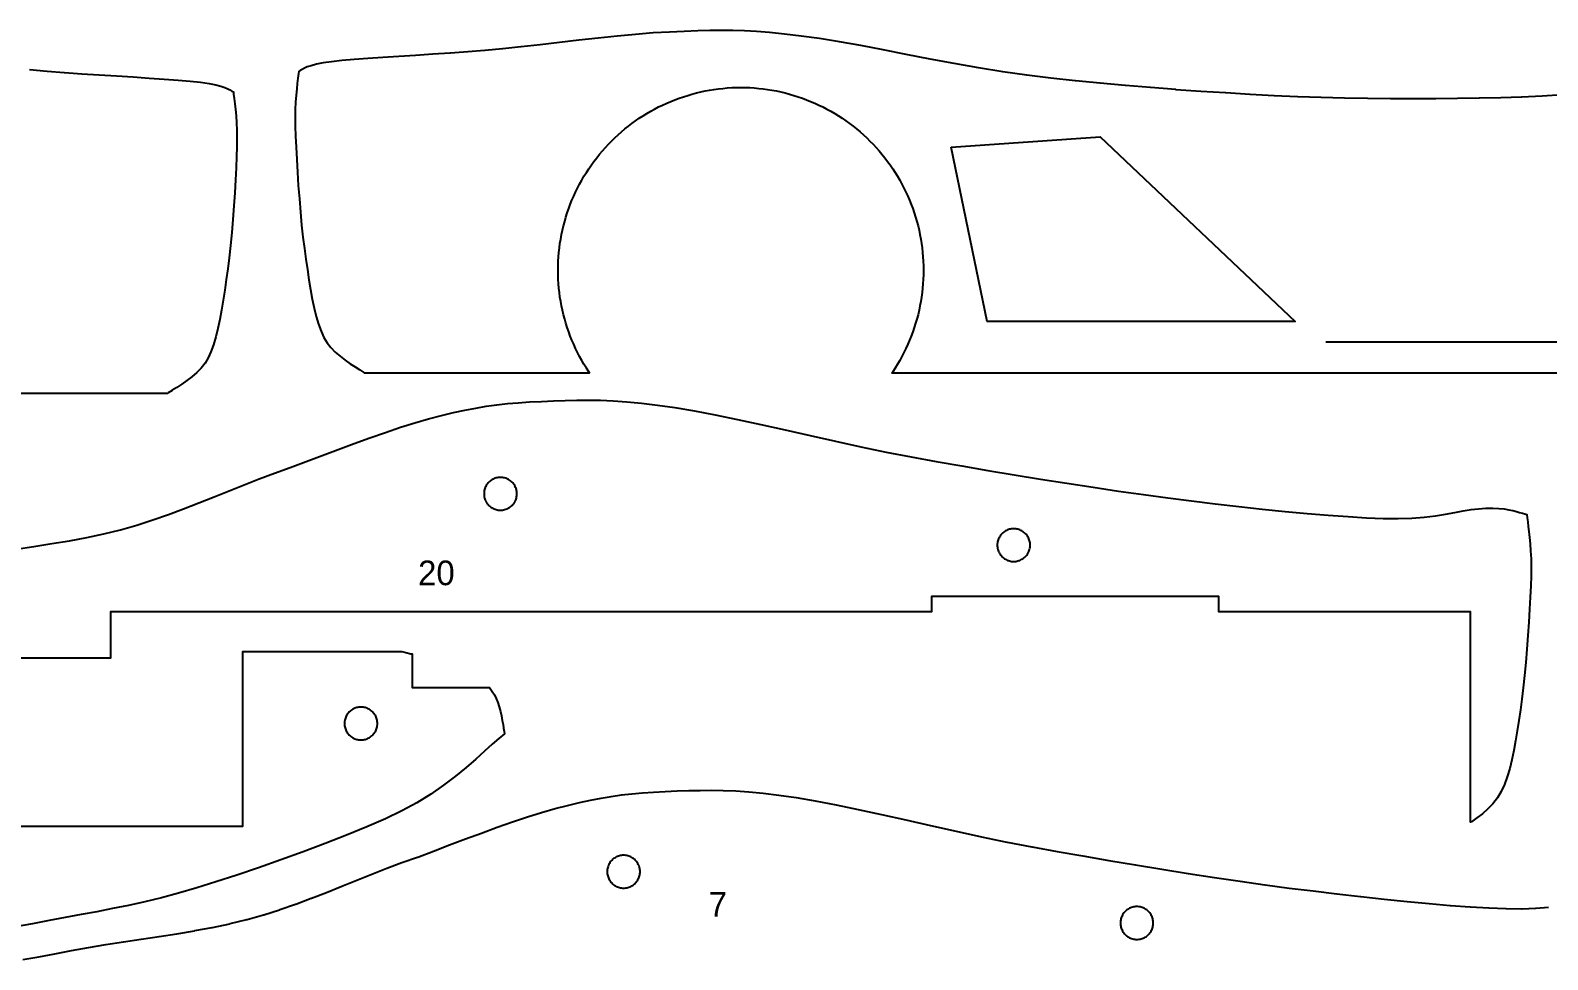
# Model space of a CAD drawing. Header units: metres. Extents: x 5 to 594, y 19 to 394.
# Drawn here: x 364.2 to 512, y 157.5 to 248 of the extents above; entities that cross this region are included whole.
import ezdxf
from ezdxf.enums import TextEntityAlignment as Align

# ---------------------------------------------------------------- set-up
doc = ezdxf.new("R2010")
doc.units = ezdxf.units.M
doc.layers.add('CORTAR', color=1, linetype='Continuous')
doc.layers.add('GRABAR', color=5, linetype='Continuous')

msp = doc.modelspace()

# ---------------------------------------------------------------- linework, layer by layer
at = {"layer": 'CORTAR'}
for points in [[(513.45, 241.72), (511.49, 241.6), (511.48, 241.6), (509.49, 241.51), (509.48, 241.51), (507.45, 241.44), (507.44, 241.44), (505.37, 241.39), (505.36, 241.39), (503.25, 241.35), (503.25, 241.35), (501.11, 241.32), (501.1, 241.32), (498.93, 241.32), (498.92, 241.32), (496.72, 241.33), (496.71, 241.33), (494.49, 241.35), (494.48, 241.35), (492.23, 241.4), (492.22, 241.4), (489.96, 241.46), (489.95, 241.46), (487.67, 241.54), (487.66, 241.54), (485.37, 241.64), (485.36, 241.64), (483.03, 241.76), (483.03, 241.76), (480.65, 241.9), (480.64, 241.9), (478.23, 242.05), (478.22, 242.05), (475.79, 242.22), (475.78, 242.23), (473.33, 242.42), (473.33, 242.42), (470.88, 242.63), (470.87, 242.63), (468.43, 242.85), (468.43, 242.85), (466.01, 243.1), (466, 243.1), (463.63, 243.36), (463.62, 243.36), (461.29, 243.65), (461.27, 243.65), (458.95, 243.97), (458.93, 243.97), (456.58, 244.35), (456.57, 244.35), (454.21, 244.77), (454.2, 244.77), (451.85, 245.21), (451.85, 245.21), (449.53, 245.66), (449.53, 245.66), (447.28, 246.09), (445.1, 246.51), (443.03, 246.88), (441.09, 247.2), (439.29, 247.45), (437.66, 247.63), (436.22, 247.78), (434.94, 247.88), (433.76, 247.95), (432.64, 247.99), (431.54, 248), (430.41, 247.99), (429.22, 247.95), (427.91, 247.9), (426.46, 247.84), (424.87, 247.75), (423.17, 247.61), (421.38, 247.44), (419.53, 247.25), (417.65, 247.04), (415.75, 246.82), (413.86, 246.6), (413.86, 246.6), (412.01, 246.4), (412, 246.39), (410.22, 246.21), (410.21, 246.2), (408.51, 246.04), (408.49, 246.04), (406.82, 245.9), (406.81, 245.9), (405.12, 245.78), (405.11, 245.78), (403.41, 245.67), (403.41, 245.67), (401.73, 245.56), (401.73, 245.56), (400.1, 245.46), (398.54, 245.36), (397.08, 245.26), (395.74, 245.16), (394.55, 245.06), (393.54, 244.95), (392.72, 244.83), (392.07, 244.7), (391.56, 244.56), (391.18, 244.44), (390.9, 244.32), (390.68, 244.2), (390.5, 244.09), (390.35, 244), (390.33, 243.8), (390.33, 243.79), (390.27, 243.35), (390.21, 242.84), (390.15, 242.29), (390.09, 241.68), (390.05, 241.01), (390.01, 240.29), (390, 239.51), (390.01, 238.66), (390.04, 237.71), (390.09, 236.62), (390.15, 235.44), (390.22, 234.19), (390.31, 232.9), (390.41, 231.59), (390.51, 230.3), (390.63, 229.04), (390.76, 227.86), (390.9, 226.77), (391.05, 225.73), (391.19, 224.71), (391.34, 223.72), (391.5, 222.75), (391.67, 221.83), (391.85, 220.96), (392.06, 220.14), (392.28, 219.38), (392.53, 218.7), (392.8, 218.1), (393.11, 217.58), (393.48, 217.11), (393.91, 216.67), (394.38, 216.26), (394.87, 215.89), (395.37, 215.54), (395.85, 215.23), (396.3, 214.95), (396.31, 214.93), (396.69, 214.69), (396.74, 214.65), (396.75, 214.64), (418.69, 214.64), (418.61, 214.75), (418.37, 215.12), (418.14, 215.49), (417.92, 215.86), (417.71, 216.25), (417.51, 216.64), (417.32, 217.03), (417.14, 217.43), (416.97, 217.83), (416.8, 218.23), (416.65, 218.64), (416.51, 219.05), (416.38, 219.47), (416.26, 219.89), (416.14, 220.31), (416.04, 220.74), (415.95, 221.17), (415.87, 221.6), (415.8, 222.03), (415.74, 222.46), (415.7, 222.89), (415.66, 223.33), (415.63, 223.77), (415.62, 224.2), (415.61, 224.64), (415.62, 225.08), (415.63, 225.51), (415.66, 225.95), (415.7, 226.38), (415.74, 226.82), (415.8, 227.25), (415.87, 227.68), (415.95, 228.11), (416.04, 228.54), (416.14, 228.96), (416.26, 229.39), (416.38, 229.81), (416.51, 230.22), (416.65, 230.64), (416.8, 231.04), (416.97, 231.45), (417.14, 231.85), (417.32, 232.25), (417.51, 232.64), (417.71, 233.03), (417.92, 233.41), (418.14, 233.79), (418.37, 234.16), (418.61, 234.53), (418.86, 234.89), (419.11, 235.24), (419.38, 235.59), (419.65, 235.93), (419.93, 236.26), (420.22, 236.59), (420.52, 236.91), (420.82, 237.22), (421.14, 237.53), (421.46, 237.83), (421.78, 238.12), (422.12, 238.4), (422.46, 238.67), (422.81, 238.94), (423.16, 239.19), (423.52, 239.44), (423.89, 239.68), (424.26, 239.91), (424.64, 240.13), (425.02, 240.34), (425.41, 240.54), (425.8, 240.73), (426.2, 240.91), (426.6, 241.08), (427, 241.25), (427.41, 241.4), (427.83, 241.54), (428.24, 241.67), (428.66, 241.79), (429.09, 241.91), (429.51, 242.01), (429.94, 242.1), (430.37, 242.18), (430.8, 242.25), (431.23, 242.3), (431.67, 242.35), (432.1, 242.39), (432.54, 242.42), (432.97, 242.43), (433.41, 242.44), (433.85, 242.43), (434.28, 242.42), (434.72, 242.39), (435.16, 242.35), (435.59, 242.3), (436.02, 242.25), (436.45, 242.18), (436.88, 242.1), (437.31, 242.01), (437.74, 241.91), (438.16, 241.79), (438.58, 241.67), (438.99, 241.54), (439.41, 241.4), (439.82, 241.25), (440.22, 241.08), (440.62, 240.91), (441.02, 240.73), (441.41, 240.54), (441.8, 240.34), (442.18, 240.13), (442.56, 239.91), (442.93, 239.68), (443.3, 239.44), (443.66, 239.19), (444.01, 238.94), (444.36, 238.67), (444.7, 238.4), (445.04, 238.12), (445.36, 237.83), (445.68, 237.53), (446, 237.22), (446.3, 236.91), (446.6, 236.59), (446.89, 236.26), (447.17, 235.93), (447.44, 235.59), (447.71, 235.24), (447.96, 234.89), (448.21, 234.53), (448.45, 234.16), (448.68, 233.79), (448.9, 233.41), (449.11, 233.03), (449.31, 232.64), (449.5, 232.25), (449.68, 231.85), (449.86, 231.45), (450.02, 231.04), (450.17, 230.64), (450.31, 230.22), (450.44, 229.81), (450.57, 229.39), (450.68, 228.96), (450.78, 228.54), (450.87, 228.11), (450.95, 227.68), (451.02, 227.25), (451.08, 226.82), (451.13, 226.38), (451.16, 225.95), (451.19, 225.51), (451.21, 225.08), (451.21, 224.64), (451.21, 224.2), (451.19, 223.77), (451.16, 223.33), (451.13, 222.89), (451.08, 222.46), (451.02, 222.03), (450.95, 221.6), (450.87, 221.17), (450.78, 220.74), (450.68, 220.31), (450.57, 219.89), (450.44, 219.47), (450.31, 219.05), (450.17, 218.64), (450.02, 218.23), (449.86, 217.83), (449.68, 217.43), (449.5, 217.03), (449.31, 216.64), (449.11, 216.25), (448.9, 215.86), (448.68, 215.49), (448.45, 215.12), (448.21, 214.75), (448.13, 214.64), (528.69, 214.64)], [(364.12, 244.2), (365.83, 244.04), (365.84, 244.04), (367.51, 243.9), (367.52, 243.9), (369.22, 243.78), (369.22, 243.78), (370.92, 243.67), (370.92, 243.67), (372.6, 243.56), (372.6, 243.56), (374.23, 243.46), (375.79, 243.36), (377.25, 243.26), (378.59, 243.16), (379.78, 243.06), (380.79, 242.95), (381.61, 242.83), (382.26, 242.7), (382.77, 242.56), (383.15, 242.44), (383.43, 242.32), (383.65, 242.2), (383.84, 242.09), (383.98, 242), (384, 241.8), (384, 241.79), (384.06, 241.35), (384.12, 240.84), (384.18, 240.29), (384.24, 239.68), (384.28, 239.01), (384.32, 238.29), (384.33, 237.51), (384.32, 236.66), (384.29, 235.71), (384.24, 234.62), (384.18, 233.44), (384.11, 232.19), (384.02, 230.9), (383.92, 229.59), (383.82, 228.3), (383.7, 227.04), (383.57, 225.86), (383.43, 224.77), (383.29, 223.73), (383.14, 222.71), (382.99, 221.72), (382.83, 220.75), (382.66, 219.83), (382.48, 218.96), (382.27, 218.14), (382.05, 217.38), (381.8, 216.7), (381.53, 216.1), (381.22, 215.58), (380.85, 215.11), (380.42, 214.67), (379.95, 214.26), (379.46, 213.89), (378.96, 213.54), (378.48, 213.23), (378.03, 212.95), (378.02, 212.93), (377.64, 212.69), (377.59, 212.65), (377.58, 212.64), (355.64, 212.64)], [(362.82, 197.49), (364.56, 197.75), (366.3, 198.02), (368.02, 198.3), (369.71, 198.62), (371.38, 198.97), (373, 199.37), (374.58, 199.82), (376.13, 200.32), (377.65, 200.85), (379.14, 201.4), (380.62, 201.98), (382.1, 202.57), (383.56, 203.16), (385.03, 203.75), (386.51, 204.32), (388, 204.87), (389.52, 205.43), (391.06, 206), (392.63, 206.59), (394.19, 207.18), (395.75, 207.76), (397.29, 208.32), (398.79, 208.85), (400.26, 209.35), (401.66, 209.79), (403, 210.17), (404.25, 210.5), (405.42, 210.78), (406.53, 211.02), (407.59, 211.22), (408.62, 211.39), (409.65, 211.53), (410.68, 211.65), (411.74, 211.74), (412.84, 211.81), (414, 211.87), (415.17, 211.92), (416.31, 211.97), (417.44, 211.99), (418.58, 212), (419.75, 211.98), (420.98, 211.93), (422.3, 211.83), (423.73, 211.7), (425.29, 211.51), (427, 211.27), (428.89, 210.96), (430.93, 210.57), (433.1, 210.12), (435.38, 209.62), (437.75, 209.09), (440.18, 208.54), (442.64, 207.99), (445.11, 207.45), (447.57, 206.94), (450, 206.47), (452.44, 206.03), (454.94, 205.59), (457.48, 205.15), (460.05, 204.72), (462.62, 204.3), (465.19, 203.89), (467.73, 203.5), (470.22, 203.13), (472.65, 202.79), (475, 202.47), (477.31, 202.18), (479.63, 201.9), (481.94, 201.63), (484.22, 201.38), (486.44, 201.16), (488.58, 200.96), (490.63, 200.79), (492.57, 200.65), (494.36, 200.54), (496, 200.47), (497.47, 200.46), (498.8, 200.51), (500, 200.6), (501.08, 200.73), (502.06, 200.89), (502.96, 201.04), (503.79, 201.2), (504.56, 201.33), (505.29, 201.42), (506, 201.47), (506.66, 201.47), (507.25, 201.45), (507.77, 201.39), (508.22, 201.32), (508.62, 201.24), (508.98, 201.15), (509.28, 201.06), (509.55, 200.98), (509.79, 200.92), (510, 200.87), (510.03, 200.54), (510.08, 200.15), (510.13, 199.7), (510.19, 199.19), (510.26, 198.62), (510.31, 197.99), (510.36, 197.3), (510.4, 196.55), (510.41, 195.74), (510.4, 194.87), (510.37, 193.9), (510.32, 192.81), (510.26, 191.62), (510.19, 190.36), (510.1, 189.06), (510, 187.74), (509.89, 186.44), (509.77, 185.18), (509.64, 183.98), (509.5, 182.87), (509.36, 181.83), (509.21, 180.8), (509.06, 179.79), (508.9, 178.82), (508.73, 177.87), (508.53, 176.97), (508.32, 176.11), (508.08, 175.3), (507.81, 174.56), (507.5, 173.87), (507.13, 173.25), (506.69, 172.69), (506.19, 172.18), (505.66, 171.72), (505.12, 171.31), (504.6, 170.94), (504.5, 170.88), (504.5, 191.37), (480, 191.37), (480, 192.87), (452, 192.87), (452, 191.37), (372, 191.37), (372, 186.87), (335.5, 186.87)], [(348.41, 170.5), (384.91, 170.5), (384.91, 187.5), (400.41, 187.5), (400.78, 187.41), (401.27, 187.3), (401.41, 187.27), (401.41, 184), (408.92, 184), (408.99, 183.91), (409.21, 183.61), (409.41, 183.3), (409.6, 182.95), (409.75, 182.56), (409.89, 182.13), (410, 181.68), (410.1, 181.24), (410.18, 180.8), (410.25, 180.4), (410.31, 180.04), (410.36, 179.73), (410.41, 179.5), (409.86, 179.05), (409.21, 178.48), (408.46, 177.8), (407.61, 177.04), (406.66, 176.22), (405.61, 175.36), (405.61, 175.36), (404.46, 174.49), (403.21, 173.62), (401.86, 172.78), (400.41, 172), (398.8, 171.23), (396.99, 170.44), (395.02, 169.62), (392.94, 168.81), (390.79, 168), (388.6, 167.21), (386.43, 166.46), (384.31, 165.74), (382.29, 165.09), (380.41, 164.5), (378.65, 163.99), (376.97, 163.54), (375.35, 163.14), (373.77, 162.79), (372.22, 162.47), (370.69, 162.17), (369.16, 161.89), (367.61, 161.6), (366.03, 161.31), (364.41, 161), (362.74, 160.69)], [(363.47, 157.51), (365.02, 157.79), (365.02, 157.79), (365.02, 157.79), (366.6, 158.08), (366.6, 158.08), (368.22, 158.39), (369.88, 158.7), (371.56, 158.98), (373.27, 159.24), (375, 159.5), (376.74, 159.76), (376.75, 159.76), (378.48, 160.03), (378.49, 160.03), (380.21, 160.32), (380.24, 160.33), (381.93, 160.64), (381.96, 160.65), (383.63, 161), (383.66, 161.01), (385.29, 161.41), (385.33, 161.42), (386.91, 161.87), (386.95, 161.88), (388.49, 162.37), (388.52, 162.38), (390.04, 162.91), (390.07, 162.92), (391.56, 163.48), (391.58, 163.48), (393.06, 164.06), (393.07, 164.06), (394.54, 164.65), (394.54, 164.65), (396.01, 165.25), (397.47, 165.83), (398.94, 166.4), (400.41, 166.95), (401.93, 167.5), (401.94, 167.5), (403.48, 168.08), (403.49, 168.08), (405.05, 168.67), (406.61, 169.26), (408.17, 169.83), (409.69, 170.39), (411.19, 170.92), (412.63, 171.41), (414.01, 171.84), (415.32, 172.22), (416.54, 172.53), (417.69, 172.81), (418.77, 173.04), (419.8, 173.24), (420.8, 173.4), (421.8, 173.54), (422.8, 173.65), (423.83, 173.74), (424.91, 173.81), (426.06, 173.87), (427.22, 173.93), (428.35, 173.97), (429.46, 173.99), (430.57, 174), (431.71, 173.98), (432.92, 173.93), (434.2, 173.84), (435.6, 173.71), (437.13, 173.52), (438.82, 173.29), (440.67, 172.98), (442.69, 172.59), (444.85, 172.14), (447.12, 171.65), (449.49, 171.11), (451.91, 170.57), (451.91, 170.57), (454.38, 170.02), (454.38, 170.01), (456.86, 169.48), (456.87, 169.47), (459.33, 168.96), (459.35, 168.96), (461.77, 168.49), (461.79, 168.49), (464.22, 168.05), (464.23, 168.05), (466.73, 167.61), (466.73, 167.61), (469.28, 167.17), (469.28, 167.17), (471.85, 166.74), (471.85, 166.73), (474.43, 166.31), (474.44, 166.31), (477, 165.91), (477.01, 165.9), (479.55, 165.51), (479.56, 165.51), (482.05, 165.14), (482.06, 165.14), (484.48, 164.8), (484.49, 164.8), (486.84, 164.48), (486.85, 164.48), (489.16, 164.19), (489.17, 164.19), (491.49, 163.91), (491.49, 163.9), (493.8, 163.64), (493.81, 163.64), (496.09, 163.39), (496.1, 163.39), (498.32, 163.17), (498.33, 163.17), (500.47, 162.97), (500.48, 162.97), (502.53, 162.79), (502.55, 162.79), (504.48, 162.65), (504.5, 162.65), (506.29, 162.54), (506.31, 162.54), (507.95, 162.47), (507.99, 162.47), (509.46, 162.46), (509.52, 162.46), (510.84, 162.51), (510.9, 162.51), (512.09, 162.61)]]:
    msp.add_lwpolyline(points, dxfattribs=at)
for points in [[(453.91, 236.64), (468.41, 237.64), (487.41, 219.64), (457.41, 219.64), (453.91, 236.64)], [(411.59, 203.08), (411.57, 203.18), (411.55, 203.29), (411.52, 203.39), (411.48, 203.49), (411.43, 203.58), (411.39, 203.67), (411.33, 203.76), (411.27, 203.85), (411.2, 203.93), (411.13, 204), (411.05, 204.08), (410.97, 204.14), (410.89, 204.2), (410.8, 204.26), (410.71, 204.31), (410.61, 204.35), (410.51, 204.39), (410.41, 204.42), (410.31, 204.44), (410.21, 204.46), (410.1, 204.47), (410, 204.47), (409.9, 204.47), (409.79, 204.46), (409.69, 204.44), (409.59, 204.42), (409.49, 204.39), (409.39, 204.35), (409.29, 204.31), (409.2, 204.26), (409.11, 204.2), (409.03, 204.14), (408.95, 204.08), (408.87, 204), (408.8, 203.93), (408.73, 203.85), (408.67, 203.76), (408.61, 203.67), (408.57, 203.58), (408.52, 203.49), (408.48, 203.39), (408.45, 203.29), (408.43, 203.18), (408.41, 203.08), (408.4, 202.98), (408.4, 202.87), (408.4, 202.77), (408.41, 202.66), (408.43, 202.56), (408.45, 202.46), (408.48, 202.36), (408.52, 202.26), (408.57, 202.17), (408.61, 202.07), (408.67, 201.98), (408.73, 201.9), (408.8, 201.82), (408.87, 201.74), (408.95, 201.67), (409.03, 201.6), (409.11, 201.54), (409.2, 201.49), (409.29, 201.44), (409.39, 201.39), (409.49, 201.36), (409.59, 201.33), (409.69, 201.3), (409.79, 201.29), (409.9, 201.28), (410, 201.27), (410.1, 201.28), (410.21, 201.29), (410.31, 201.3), (410.41, 201.33), (410.51, 201.36), (410.61, 201.39), (410.71, 201.44), (410.8, 201.49), (410.89, 201.54), (410.97, 201.6), (411.05, 201.67), (411.13, 201.74), (411.2, 201.82), (411.27, 201.9), (411.33, 201.98), (411.39, 202.07), (411.43, 202.17), (411.48, 202.26), (411.52, 202.36), (411.55, 202.46), (411.57, 202.56), (411.59, 202.66), (411.6, 202.77), (411.6, 202.87), (411.6, 202.98), (411.59, 203.08)], [(461.6, 197.98), (461.59, 198.08), (461.57, 198.18), (461.55, 198.29), (461.52, 198.39), (461.48, 198.49), (461.43, 198.58), (461.39, 198.67), (461.33, 198.76), (461.27, 198.85), (461.2, 198.93), (461.13, 199), (461.05, 199.08), (460.97, 199.14), (460.89, 199.2), (460.8, 199.26), (460.71, 199.31), (460.61, 199.35), (460.51, 199.39), (460.41, 199.42), (460.31, 199.44), (460.21, 199.46), (460.1, 199.47), (460, 199.47), (459.9, 199.47), (459.79, 199.46), (459.69, 199.44), (459.59, 199.42), (459.49, 199.39), (459.39, 199.35), (459.29, 199.31), (459.2, 199.26), (459.11, 199.2), (459.03, 199.14), (458.95, 199.08), (458.87, 199), (458.8, 198.93), (458.73, 198.85), (458.67, 198.76), (458.61, 198.67), (458.57, 198.58), (458.52, 198.49), (458.48, 198.39), (458.45, 198.29), (458.43, 198.18), (458.41, 198.08), (458.4, 197.98), (458.4, 197.87), (458.4, 197.77), (458.41, 197.66), (458.43, 197.56), (458.45, 197.46), (458.48, 197.36), (458.52, 197.26), (458.57, 197.17), (458.61, 197.07), (458.67, 196.98), (458.73, 196.9), (458.8, 196.82), (458.87, 196.74), (458.95, 196.67), (459.03, 196.6), (459.11, 196.54), (459.2, 196.49), (459.29, 196.44), (459.39, 196.39), (459.49, 196.36), (459.59, 196.33), (459.69, 196.3), (459.79, 196.29), (459.9, 196.28), (460, 196.27), (460.1, 196.28), (460.21, 196.29), (460.31, 196.3), (460.41, 196.33), (460.51, 196.36), (460.61, 196.39), (460.71, 196.44), (460.8, 196.49), (460.89, 196.54), (460.97, 196.6), (461.05, 196.67), (461.13, 196.74), (461.2, 196.82), (461.27, 196.9), (461.33, 196.98), (461.39, 197.07), (461.43, 197.17), (461.48, 197.26), (461.52, 197.36), (461.55, 197.46), (461.57, 197.56), (461.59, 197.66), (461.6, 197.77), (461.6, 197.87), (461.6, 197.98)], [(394.84, 180.19), (394.87, 180.09), (394.9, 179.99), (394.93, 179.89), (394.98, 179.79), (395.03, 179.7), (395.08, 179.61), (395.14, 179.53), (395.21, 179.45), (395.28, 179.37), (395.36, 179.3), (395.44, 179.23), (395.52, 179.17), (395.61, 179.11), (395.7, 179.07), (395.8, 179.02), (395.9, 178.98), (396, 178.95), (396.1, 178.93), (396.2, 178.91), (396.31, 178.9), (396.41, 178.9), (396.52, 178.9), (396.62, 178.91), (396.72, 178.93), (396.82, 178.95), (396.93, 178.98), (397.02, 179.02), (397.12, 179.07), (397.21, 179.11), (397.3, 179.17), (397.38, 179.23), (397.47, 179.3), (397.54, 179.37), (397.61, 179.45), (397.68, 179.53), (397.74, 179.61), (397.8, 179.7), (397.85, 179.79), (397.89, 179.89), (397.93, 179.99), (397.96, 180.09), (397.98, 180.19), (398, 180.29), (398.01, 180.4), (398.01, 180.5), (398.01, 180.6), (398, 180.71), (397.98, 180.81), (397.96, 180.91), (397.93, 181.01), (397.89, 181.11), (397.85, 181.21), (397.8, 181.3), (397.74, 181.39), (397.68, 181.47), (397.61, 181.55), (397.54, 181.63), (397.47, 181.7), (397.38, 181.77), (397.3, 181.83), (397.21, 181.89), (397.12, 181.93), (397.02, 181.98), (396.93, 182.02), (396.82, 182.05), (396.72, 182.07), (396.62, 182.09), (396.52, 182.1), (396.41, 182.1), (396.31, 182.1), (396.2, 182.09), (396.1, 182.07), (396, 182.05), (395.9, 182.02), (395.8, 181.98), (395.7, 181.93), (395.61, 181.89), (395.52, 181.83), (395.44, 181.77), (395.36, 181.7), (395.28, 181.63), (395.21, 181.55), (395.14, 181.47), (395.08, 181.39), (395.03, 181.3), (394.98, 181.21), (394.93, 181.11), (394.9, 181.01), (394.87, 180.91), (394.84, 180.81), (394.82, 180.71), (394.81, 180.6), (394.81, 180.5), (394.81, 180.4), (394.82, 180.29), (394.84, 180.19)], [(423.59, 166.28), (423.57, 166.38), (423.55, 166.49), (423.52, 166.59), (423.48, 166.69), (423.43, 166.78), (423.39, 166.87), (423.33, 166.96), (423.27, 167.05), (423.2, 167.13), (423.13, 167.2), (423.05, 167.28), (422.97, 167.34), (422.89, 167.4), (422.8, 167.46), (422.71, 167.51), (422.61, 167.55), (422.51, 167.59), (422.41, 167.62), (422.31, 167.64), (422.21, 167.66), (422.1, 167.67), (422, 167.67), (421.9, 167.67), (421.79, 167.66), (421.69, 167.64), (421.59, 167.62), (421.49, 167.59), (421.39, 167.55), (421.29, 167.51), (421.2, 167.46), (421.11, 167.4), (421.03, 167.34), (420.95, 167.28), (420.87, 167.2), (420.8, 167.13), (420.73, 167.05), (420.67, 166.96), (420.61, 166.87), (420.57, 166.78), (420.52, 166.69), (420.48, 166.59), (420.45, 166.49), (420.43, 166.38), (420.41, 166.28), (420.4, 166.18), (420.4, 166.07), (420.4, 165.97), (420.41, 165.86), (420.43, 165.76), (420.45, 165.66), (420.48, 165.56), (420.52, 165.46), (420.57, 165.37), (420.61, 165.27), (420.67, 165.18), (420.73, 165.1), (420.8, 165.02), (420.87, 164.94), (420.95, 164.87), (421.03, 164.8), (421.11, 164.74), (421.2, 164.69), (421.29, 164.64), (421.39, 164.59), (421.49, 164.56), (421.59, 164.53), (421.69, 164.5), (421.79, 164.49), (421.9, 164.48), (422, 164.47), (422.1, 164.48), (422.21, 164.49), (422.31, 164.5), (422.41, 164.53), (422.51, 164.56), (422.61, 164.59), (422.71, 164.64), (422.8, 164.69), (422.89, 164.74), (422.97, 164.8), (423.05, 164.87), (423.13, 164.94), (423.2, 165.02), (423.27, 165.1), (423.33, 165.18), (423.39, 165.27), (423.43, 165.37), (423.48, 165.46), (423.52, 165.56), (423.55, 165.66), (423.57, 165.76), (423.59, 165.86), (423.6, 165.97), (423.6, 166.07), (423.6, 166.18), (423.59, 166.28)], [(473.6, 161.18), (473.59, 161.28), (473.57, 161.38), (473.55, 161.49), (473.52, 161.59), (473.48, 161.69), (473.43, 161.78), (473.39, 161.87), (473.33, 161.96), (473.27, 162.05), (473.2, 162.13), (473.13, 162.2), (473.05, 162.28), (472.97, 162.34), (472.89, 162.4), (472.8, 162.46), (472.71, 162.51), (472.61, 162.55), (472.51, 162.59), (472.41, 162.62), (472.31, 162.64), (472.21, 162.66), (472.1, 162.67), (472, 162.67), (471.9, 162.67), (471.79, 162.66), (471.69, 162.64), (471.59, 162.62), (471.49, 162.59), (471.39, 162.55), (471.29, 162.51), (471.2, 162.46), (471.11, 162.4), (471.03, 162.34), (470.95, 162.28), (470.87, 162.2), (470.8, 162.13), (470.73, 162.05), (470.67, 161.96), (470.61, 161.87), (470.57, 161.78), (470.52, 161.69), (470.48, 161.59), (470.45, 161.49), (470.43, 161.38), (470.41, 161.28), (470.4, 161.18), (470.4, 161.07), (470.4, 160.97), (470.41, 160.86), (470.43, 160.76), (470.45, 160.66), (470.48, 160.56), (470.52, 160.46), (470.57, 160.37), (470.61, 160.27), (470.67, 160.18), (470.73, 160.1), (470.8, 160.02), (470.87, 159.94), (470.95, 159.87), (471.03, 159.8), (471.11, 159.74), (471.2, 159.69), (471.29, 159.64), (471.39, 159.59), (471.49, 159.56), (471.59, 159.53), (471.69, 159.5), (471.79, 159.49), (471.9, 159.48), (472, 159.47), (472.1, 159.48), (472.21, 159.49), (472.31, 159.5), (472.41, 159.53), (472.51, 159.56), (472.61, 159.59), (472.71, 159.64), (472.8, 159.69), (472.89, 159.74), (472.97, 159.8), (473.05, 159.87), (473.13, 159.94), (473.2, 160.02), (473.27, 160.1), (473.33, 160.18), (473.39, 160.27), (473.43, 160.37), (473.48, 160.46), (473.52, 160.56), (473.55, 160.66), (473.57, 160.76), (473.59, 160.86), (473.6, 160.97), (473.6, 161.07), (473.6, 161.18)]]:
    msp.add_lwpolyline(points, close=True, dxfattribs=at)
at = {"layer": 'GRABAR'}
msp.add_lwpolyline([(525.91, 240.14), (523.41, 217.64), (490.41, 217.64)], dxfattribs=at)

# ---------------------------------------------------------------- texts
for s, p in [('20', (403.76, 193.25)), ('7', (431.18, 160.97))]:
    msp.add_text(s, height=2.4, dxfattribs=at).set_placement(p, align=Align.BOTTOM_CENTER)

doc.saveas('drawing.dxf')
